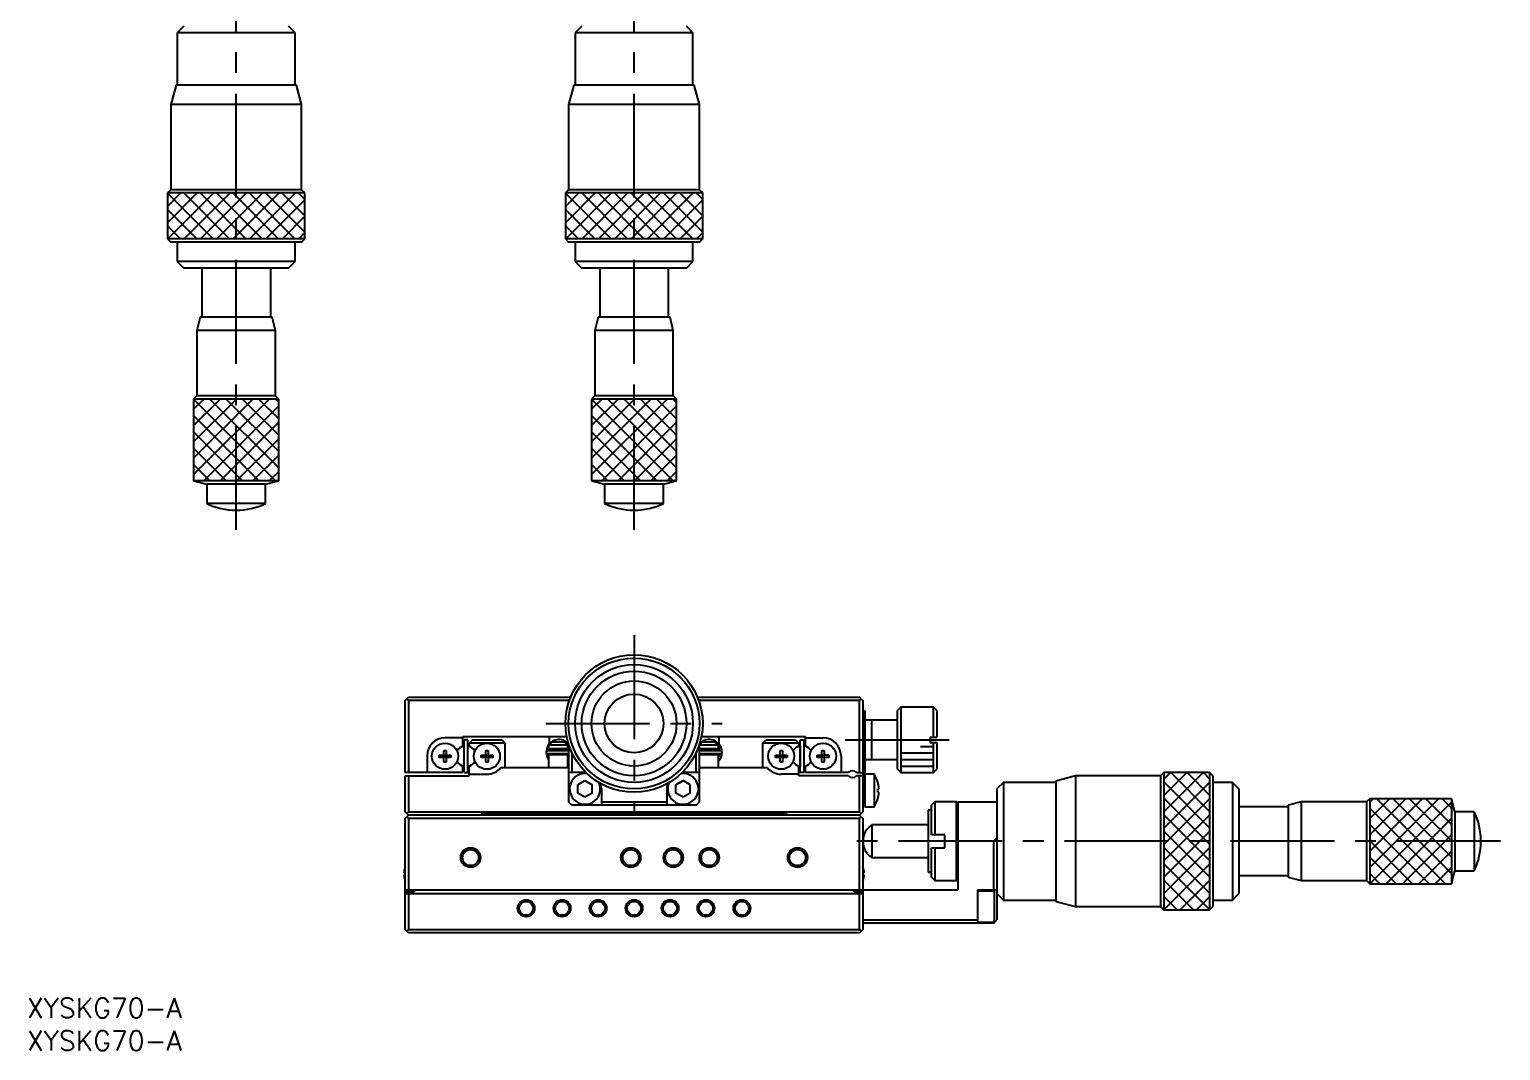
# Model space of a CAD drawing. Extents: x 0 to 460, y -8 to 315.
# Drawn here: x 0.4 to 225.3, y -8 to 148.1 of the extents above; entities that cross this region are included whole.
import ezdxf

# ---------------------------------------------------------------- set-up
doc = ezdxf.new("R2010")
doc.units = 0
doc.header["$LTSCALE"] = 0.5
doc.linetypes.add('CENTER', pattern=[50.8, 31.75, -6.35, 6.35, -6.35])
for name, color, linetype in [('MSM_CENTER', 1, 'CENTER'), ('MSM_CONTINUOUS', 7, 'CONTINUOUS'), ('MSM_NARROW', 5, 'CONTINUOUS'), ('MSM_PART_NUMBER', 7, 'CONTINUOUS')]:
    doc.layers.add(name, color=color, linetype=linetype)
doc.styles.get("Standard").update_dxf_attribs({"font": 'txt.shx', "height": 3, "bigfont": 'bigfont.shx'})

# ---------------------------------------------------------------- blocks, each defined once
blk = doc.blocks.new('*U2')
at = {"layer": 'MSM_PART_NUMBER'}
blk.add_text('XYSKG70-A', height=3, dxfattribs=at).set_placement((0, -3))
blk = doc.blocks.new('*U3')
at = {"layer": 'MSM_PART_NUMBER'}
blk.add_text('XYSKG70-A', height=3, dxfattribs=at).set_placement((0, -8))

msp = doc.modelspace()

# ---------------------------------------------------------------- linework, layer by layer
at = {"layer": 'MSM_CENTER'}
for p, q in [((32, 71.6), (32, 172.1)), ((92.84, 71.6), (92.84, 172.1)), ((92.84, 55.5), (92.84, 28.5)), ((79.34, 42), (106.34, 42)), ((125.14, 39.5), (142.14, 39.5)), ((225.34, 24), (124.84, 24))]:
    msp.add_line(p, q, dxfattribs=at)
at = {"layer": 'MSM_CONTINUOUS'}
for p, q in [((24, 148.6), (23, 147.6)), ((41, 147.6), (40, 148.6)), ((84.84, 148.6), (83.84, 147.6)), ((101.84, 147.6), (100.84, 148.6)), ((23, 147.6), (23, 139.6)), ((41, 147.6), (23, 147.6)), ((41, 139.6), (41, 147.6)), ((83.84, 147.6), (83.84, 139.6)), ((101.84, 147.6), (83.84, 147.6)), ((101.84, 139.6), (101.84, 147.6)), ((22.8, 139.6), (22, 136.6)), ((41.2, 139.6), (22.8, 139.6)), ((42, 136.6), (41.2, 139.6)), ((83.64, 139.6), (82.84, 136.6)), ((102.04, 139.6), (83.64, 139.6)), ((102.84, 136.6), (102.04, 139.6)), ((22, 136.6), (22, 123.6)), ((42, 136.6), (22, 136.6)), ((42, 123.6), (42, 136.6)), ((82.84, 136.6), (82.84, 123.6)), ((102.84, 136.6), (82.84, 136.6)), ((102.84, 123.6), (102.84, 136.6)), ((22, 123.6), (21.5, 123.1)), ((21.5, 123.1), (21.5, 116.1)), ((42.5, 123.1), (21.5, 123.1)), ((42, 123.6), (22, 123.6)), ((42.5, 123.1), (42, 123.6)), ((42.5, 116.1), (42.5, 123.1)), ((82.84, 123.6), (82.34, 123.1)), ((82.34, 123.1), (82.34, 116.1)), ((103.34, 123.1), (82.34, 123.1)), ((102.84, 123.6), (82.84, 123.6)), ((103.34, 123.1), (102.84, 123.6)), ((103.34, 116.1), (103.34, 123.1)), ((21.5, 116.1), (22, 115.6)), ((42.5, 116.1), (21.5, 116.1)), ((42, 115.6), (22, 115.6)), ((23, 115.6), (23, 112.6)), ((41, 112.6), (41, 115.6)), ((42, 115.6), (42.5, 116.1)), ((82.34, 116.1), (82.84, 115.6)), ((103.34, 116.1), (82.34, 116.1)), ((102.84, 115.6), (82.84, 115.6)), ((83.84, 115.6), (83.84, 112.6)), ((101.84, 112.6), (101.84, 115.6)), ((102.84, 115.6), (103.34, 116.1)), ((23, 112.6), (24, 111.6)), ((41, 112.6), (23, 112.6)), ((40, 111.6), (41, 112.6)), ((83.84, 112.6), (84.84, 111.6)), ((101.84, 112.6), (83.84, 112.6)), ((100.84, 111.6), (101.84, 112.6)), ((40, 111.6), (24, 111.6)), ((26.75, 111.6), (26.75, 104.1)), ((37.25, 111.6), (37.25, 104.1)), ((100.84, 111.6), (84.84, 111.6)), ((87.59, 111.6), (87.59, 104.1)), ((98.09, 104.1), (98.09, 111.6)), ((26.5, 104.1), (26, 102.1)), ((37.5, 104.1), (26.5, 104.1)), ((38, 102.1), (37.5, 104.1)), ((87.34, 104.1), (86.84, 102.1)), ((98.34, 104.1), (87.34, 104.1)), ((98.84, 102.1), (98.34, 104.1)), ((26, 102.1), (26, 92.1)), ((38, 102.1), (26, 102.1)), ((38, 92.1), (38, 102.1)), ((86.84, 102.1), (86.84, 92.1)), ((98.84, 102.1), (86.84, 102.1)), ((98.84, 92.1), (98.84, 102.1)), ((26, 92.1), (25.5, 91.6)), ((25.5, 91.6), (25.5, 79.1)), ((38.5, 91.6), (25.5, 91.6)), ((38, 92.1), (26, 92.1)), ((38.5, 91.6), (38, 92.1)), ((38.5, 79.1), (38.5, 91.6)), ((86.84, 92.1), (86.34, 91.6)), ((86.34, 91.6), (86.34, 79.1)), ((99.34, 91.6), (86.34, 91.6)), ((98.84, 92.1), (86.84, 92.1)), ((99.34, 91.6), (98.84, 92.1)), ((99.34, 79.1), (99.34, 91.6)), ((25.5, 79.1), (27.5, 78.6)), ((38.5, 79.1), (25.5, 79.1)), ((36.5, 78.6), (38.5, 79.1)), ((86.34, 79.1), (88.34, 78.6)), ((99.34, 79.1), (86.34, 79.1)), ((97.34, 78.6), (99.34, 79.1)), ((27.5, 78.6), (27.5, 75.61)), ((36.5, 78.6), (27.5, 78.6)), ((36.5, 75.61), (36.5, 78.6)), ((88.34, 78.6), (88.34, 75.61)), ((97.34, 78.6), (88.34, 78.6)), ((97.34, 75.61), (97.34, 78.6)), ((36.5, 75.61), (27.5, 75.61)), ((97.34, 75.61), (88.34, 75.61)), ((57.84, 45.5), (58.34, 46)), ((57.84, 34.5), (57.84, 45.5)), ((58.09, 45.75), (58.34, 45.5)), ((58.34, 46), (83.14, 46)), ((82.95, 45.5), (58.34, 45.5)), ((58.34, 45.5), (58.34, 34.5)), ((102.55, 46), (127.34, 46)), ((127.34, 45.5), (102.74, 45.5)), ((127.59, 45.75), (127.34, 46)), ((127.34, 45.5), (127.59, 45.75)), ((127.34, 34.5), (127.34, 45.5)), ((127.59, 45.75), (127.84, 45.5)), ((127.84, 45.5), (127.84, 28.5)), ((127.84, 43.95), (128.14, 43.95)), ((128.14, 43.95), (128.14, 29.25)), ((133.64, 44.5), (133.14, 44)), ((133.14, 35), (133.14, 44)), ((138.64, 44.5), (133.64, 44.5)), ((133.64, 44.5), (133.64, 34.5)), ((139.14, 44), (138.64, 44.5)), ((138.64, 39.9), (138.64, 44.5)), ((139.14, 44), (139.14, 39.9)), ((133.14, 42.5), (128.14, 42.5)), ((129.14, 42.5), (129.14, 36.5)), ((66.64, 39.8), (63.94, 39.8)), ((66.35, 38.37), (66.64, 38.54)), ((66.64, 38.54), (66.64, 40)), ((66.64, 40), (82.54, 40)), ((67.44, 39.5), (66.84, 39.5)), ((66.84, 34.5), (66.84, 39.5)), ((67.44, 34.5), (67.44, 39.5)), ((68.14, 39.5), (67.64, 39)), ((73.14, 39), (67.64, 39)), ((67.64, 39), (67.64, 38.54)), ((67.64, 38.54), (67.94, 38.37)), ((68.14, 39.5), (72.64, 39.5)), ((72.64, 39.5), (73.14, 39)), ((73.14, 35.2), (73.14, 39)), ((79.55, 38.32), (79.41, 37.63)), ((79.58, 38.4), (79.57, 38.38)), ((79.57, 38.38), (79.74, 38.33)), ((79.57, 38.37), (79.58, 37.8)), ((79.57, 38.37), (79.57, 38.37)), ((79.57, 38.37), (79.57, 38.37)), ((79.74, 38.7), (79.74, 38.2)), ((82.74, 38.7), (79.74, 38.7)), ((79.8, 38.7), (80.33, 39.2)), ((79.84, 40), (79.84, 38.83)), ((80.33, 39.2), (82.16, 39.2)), ((82.16, 39.2), (82.69, 38.7)), ((82.74, 38.2), (82.74, 38.7)), ((82.74, 38.31), (82.85, 38.05)), ((82.85, 38.85), (82.82, 38.88)), ((82.84, 38.8), (82.84, 30)), ((102.84, 38.74), (103.33, 39.2)), ((102.86, 38.85), (102.84, 38.83)), ((102.84, 30), (102.84, 38.8)), ((105.74, 38.7), (102.84, 38.7)), ((103.15, 40), (119.04, 40)), ((103.33, 39.2), (105.16, 39.2)), ((105.16, 39.2), (105.69, 38.7)), ((105.74, 38.2), (105.74, 38.7)), ((105.74, 38.31), (105.9, 37.8)), ((105.84, 38.85), (105.84, 40)), ((106.16, 38.31), (106.14, 38.37)), ((112.54, 39), (113.04, 39.5)), ((112.54, 35.2), (112.54, 39)), ((118.04, 39), (112.54, 39)), ((113.04, 39.5), (117.54, 39.5)), ((117.54, 39.5), (118.04, 39)), ((118.04, 38.54), (117.75, 38.37)), ((118.04, 39), (118.04, 38.54)), ((118.24, 39.5), (118.84, 39.5)), ((118.24, 34.5), (118.24, 39.5)), ((118.24, 38.65), (118.24, 35.35)), ((118.84, 34.5), (118.84, 39.5)), ((119.04, 38.54), (119.04, 40)), ((119.04, 39.8), (121.74, 39.8)), ((119.34, 38.37), (119.04, 38.54)), ((138.14, 39.9), (138.14, 39.1)), ((138.14, 39.9), (139.14, 39.9)), ((138.14, 39.1), (139.14, 39.1)), ((138.64, 34.5), (138.64, 39.1)), ((139.14, 39.1), (139.14, 35)), ((61.19, 37.05), (61.19, 34.5)), ((63.06, 37.18), (63.76, 37.18)), ((63.06, 36.82), (63.06, 37.18)), ((63.76, 36.82), (63.06, 36.82)), ((63.76, 37.18), (63.76, 37.89)), ((63.76, 37.89), (64.12, 37.89)), ((63.78, 37.17), (63.76, 37.18)), ((63.78, 36.83), (63.76, 36.82)), ((63.76, 36.11), (63.76, 36.82)), ((64.12, 36.11), (63.76, 36.11)), ((63.78, 37.17), (64.11, 37.17)), ((63.78, 36.83), (63.78, 37.17)), ((64.11, 36.83), (63.78, 36.83)), ((64.11, 37.17), (64.12, 37.18)), ((64.11, 37.17), (64.11, 36.83)), ((64.11, 36.83), (64.12, 36.82)), ((64.12, 37.89), (64.12, 37.18)), ((64.12, 37.18), (64.83, 37.18)), ((64.83, 36.82), (64.12, 36.82)), ((64.12, 36.82), (64.12, 36.11)), ((64.83, 37.18), (64.83, 36.82)), ((69.46, 37.18), (70.16, 37.18)), ((69.46, 36.82), (69.46, 37.18)), ((70.16, 36.82), (69.46, 36.82)), ((70.16, 37.18), (70.16, 37.89)), ((70.16, 37.89), (70.52, 37.89)), ((70.18, 37.17), (70.16, 37.18)), ((70.18, 36.83), (70.16, 36.82)), ((70.16, 36.11), (70.16, 36.82)), ((70.52, 36.11), (70.16, 36.11)), ((70.18, 37.17), (70.51, 37.17)), ((70.18, 36.83), (70.18, 37.17)), ((70.51, 36.83), (70.18, 36.83)), ((70.51, 37.17), (70.52, 37.18)), ((70.51, 37.17), (70.51, 36.83)), ((70.51, 36.83), (70.52, 36.82)), ((70.52, 37.89), (70.52, 37.18)), ((70.52, 37.18), (71.23, 37.18)), ((71.23, 36.82), (70.52, 36.82)), ((70.52, 36.82), (70.52, 36.11)), ((71.23, 37.18), (71.23, 36.82)), ((82.84, 37.8), (79.6, 37.8)), ((79.6, 37.41), (82.84, 37.41)), ((79.74, 38.2), (82.74, 38.2)), ((79.74, 37.2), (79.74, 35.2)), ((82.74, 37.2), (79.74, 37.2)), ((79.85, 37.2), (79.81, 37.41)), ((79.92, 38), (80.24, 38)), ((80.24, 38.2), (80.24, 37.8)), ((80.24, 37.41), (80.24, 37.2)), ((82.24, 37.8), (82.24, 38.2)), ((82.24, 38), (82.79, 38)), ((82.24, 37.2), (82.24, 37.41)), ((82.34, 37.8), (82.34, 38)), ((82.34, 37.2), (82.34, 37.41)), ((82.74, 35.2), (82.74, 37.2)), ((82.79, 37), (82.74, 37)), ((82.85, 37.16), (82.74, 36.91)), ((82.75, 36.25), (82.85, 36.36)), ((82.78, 38.22), (82.78, 38.22)), ((83.34, 37.53), (83.34, 34.5)), ((102.34, 34.5), (102.34, 37.53)), ((102.84, 38.2), (105.74, 38.2)), ((106.1, 37.8), (102.84, 37.8)), ((102.84, 37.41), (106.1, 37.41)), ((102.85, 37.2), (102.84, 37.23)), ((105.74, 37.2), (102.84, 37.2)), ((102.92, 38), (103.24, 38)), ((103.24, 38.2), (103.24, 37.8)), ((103.24, 37.41), (103.24, 37.2)), ((105.24, 37.8), (105.24, 38.2)), ((105.24, 38), (105.79, 38)), ((105.24, 37.2), (105.24, 37.41)), ((105.34, 37.8), (105.34, 38)), ((105.34, 37.2), (105.34, 37.41)), ((105.74, 35.2), (105.74, 37.2)), ((105.79, 37), (105.74, 37)), ((105.9, 37.41), (105.74, 36.91)), ((105.78, 38.22), (105.78, 38.22)), ((114.46, 37.18), (115.16, 37.18)), ((114.46, 36.82), (114.46, 37.18)), ((115.16, 36.82), (114.46, 36.82)), ((115.16, 37.18), (115.16, 37.89)), ((115.16, 37.89), (115.52, 37.89)), ((115.18, 37.17), (115.16, 37.18)), ((115.18, 36.83), (115.16, 36.82)), ((115.16, 36.11), (115.16, 36.82)), ((115.52, 36.11), (115.16, 36.11)), ((115.18, 37.17), (115.51, 37.17)), ((115.18, 36.83), (115.18, 37.17)), ((115.51, 36.83), (115.18, 36.83)), ((115.51, 37.17), (115.52, 37.18)), ((115.51, 37.17), (115.51, 36.83)), ((115.51, 36.83), (115.52, 36.82)), ((115.52, 37.89), (115.52, 37.18)), ((115.52, 37.18), (116.23, 37.18)), ((116.23, 36.82), (115.52, 36.82)), ((115.52, 36.82), (115.52, 36.11)), ((116.23, 37.18), (116.23, 36.82)), ((120.86, 37.18), (121.56, 37.18)), ((120.86, 36.82), (120.86, 37.18)), ((121.56, 36.82), (120.86, 36.82)), ((121.56, 37.18), (121.56, 37.89)), ((121.56, 37.89), (121.92, 37.89)), ((121.58, 37.17), (121.56, 37.18)), ((121.58, 36.83), (121.56, 36.82)), ((121.56, 36.11), (121.56, 36.82)), ((121.92, 36.11), (121.56, 36.11)), ((121.58, 37.17), (121.91, 37.17)), ((121.58, 36.83), (121.58, 37.17)), ((121.91, 36.83), (121.58, 36.83)), ((121.91, 37.17), (121.92, 37.18)), ((121.91, 37.17), (121.91, 36.83)), ((121.91, 36.83), (121.92, 36.82)), ((121.92, 37.89), (121.92, 37.18)), ((122.63, 37.18), (121.92, 37.18)), ((122.63, 36.82), (121.92, 36.82)), ((121.92, 36.82), (121.92, 36.11)), ((122.63, 37.18), (122.63, 36.82)), ((124.49, 37.05), (124.49, 34.5)), ((128.14, 36.5), (133.14, 36.5)), ((66.64, 34.5), (57.84, 34.5)), ((57.84, 34), (67.64, 34)), ((57.84, 28.5), (57.84, 34)), ((58.34, 34), (58.34, 28.5)), ((66.64, 35.46), (66.35, 35.63)), ((66.64, 34.5), (66.64, 35.46)), ((66.84, 34.5), (67.44, 34.5)), ((67.94, 35.63), (67.64, 35.46)), ((67.64, 34), (67.64, 35.46)), ((67.64, 34.25), (70.34, 34.25)), ((82.84, 35.2), (72.42, 35.2)), ((85.34, 34.5), (82.84, 34.5)), ((102.84, 34.5), (100.34, 34.5)), ((113.27, 35.2), (102.84, 35.2)), ((118.04, 34.25), (115.34, 34.25)), ((117.75, 35.63), (118.04, 35.46)), ((118.04, 34), (118.04, 35.46)), ((125.58, 34), (118.04, 34)), ((118.84, 34.5), (118.24, 34.5)), ((119.04, 35.46), (119.34, 35.63)), ((119.04, 34.5), (119.04, 35.46)), ((125.58, 34.5), (119.04, 34.5)), ((126.91, 34.5), (127.84, 34.5)), ((127.84, 34), (126.91, 34)), ((127.34, 28.5), (127.34, 34)), ((129.54, 34.25), (128.14, 34.25)), ((129.54, 34.25), (129.54, 29.25)), ((133.14, 35), (133.64, 34.5)), ((133.64, 34.5), (138.64, 34.5)), ((138.64, 34.5), (139.14, 35)), ((160.34, 34), (157.34, 33.2)), ((173.34, 34), (160.34, 34)), ((160.34, 34), (160.34, 14)), ((173.84, 34.5), (173.34, 34)), ((173.34, 34), (173.34, 14)), ((180.84, 34.5), (173.84, 34.5)), ((173.84, 34.5), (173.84, 13.5)), ((181.34, 34), (180.84, 34.5)), ((180.84, 34.5), (180.84, 13.5)), ((181.34, 34), (181.34, 14)), ((84.24, 32.64), (85.34, 33.27)), ((84.24, 31.36), (84.24, 32.64)), ((85.34, 33.27), (86.44, 32.64)), ((86.44, 31.36), (86.44, 32.64)), ((87.84, 32), (87.84, 29.5)), ((97.84, 32), (97.84, 29.5)), ((99.24, 32.64), (100.34, 33.27)), ((99.24, 31.36), (99.24, 32.64)), ((101.44, 32.64), (100.34, 33.27)), ((101.44, 31.36), (101.44, 32.64)), ((130.11, 33.01), (130.11, 33.01)), ((130.11, 31.49), (130.11, 32.01)), ((130.11, 32.01), (130.28, 32.01)), ((149.34, 33), (148.34, 32)), ((148.34, 32), (148.34, 12)), ((157.34, 33), (149.34, 33)), ((149.34, 33), (149.34, 15)), ((157.34, 33.2), (157.34, 14.8)), ((184.34, 33), (181.34, 33)), ((185.34, 32), (184.34, 33)), ((184.34, 33), (184.34, 15)), ((185.34, 32), (185.34, 16)), ((83.34, 29.5), (82.84, 30)), ((102.34, 29.5), (83.34, 29.5)), ((85.34, 30.73), (84.24, 31.36)), ((86.44, 31.36), (85.34, 30.73)), ((87.84, 30), (97.84, 30)), ((100.34, 30.73), (99.24, 31.36)), ((101.44, 31.36), (100.34, 30.73)), ((102.34, 29.5), (102.84, 30)), ((128.14, 29.45), (127.84, 29.45)), ((128.14, 29.25), (129.54, 29.25)), ((130.28, 31.49), (130.11, 31.49)), ((130.11, 30.49), (130.11, 30.49)), ((138.84, 30), (138.34, 29.5)), ((138.34, 25), (138.34, 29.5)), ((142.14, 30), (138.84, 30)), ((138.84, 30), (138.84, 25)), ((142.34, 29.8), (142.14, 30)), ((142.14, 18), (142.14, 30)), ((142.34, 30), (142.34, 16.5)), ((142.34, 30), (148.34, 30)), ((192.84, 29.25), (185.34, 29.25)), ((194.84, 30), (192.84, 29.5)), ((192.84, 29.5), (192.84, 18.5)), ((204.84, 30), (194.84, 30)), ((194.84, 30), (194.84, 18)), ((205.34, 30.5), (204.84, 30)), ((204.84, 30), (204.84, 18)), ((217.84, 30.5), (205.34, 30.5)), ((205.34, 30.5), (205.34, 17.5)), ((218.34, 28.5), (217.84, 30.5)), ((217.84, 30.5), (217.84, 17.5)), ((58.34, 28), (57.84, 28.5)), ((57.84, 27.5), (58.34, 28)), ((57.84, 10.5), (57.84, 27.5)), ((58.34, 28.5), (58.09, 28.25)), ((58.09, 27.75), (58.34, 27.5)), ((58.34, 28.5), (127.34, 28.5)), ((127.34, 28), (58.34, 28)), ((58.34, 27.5), (58.34, 16.5)), ((127.34, 27.5), (58.34, 27.5)), ((69.34, 28), (69.69, 28.35)), ((69.69, 28.35), (115.99, 28.35)), ((116.34, 28), (115.99, 28.35)), ((127.59, 28.25), (127.34, 28.5)), ((127.34, 28), (127.59, 28.25)), ((127.59, 27.75), (127.34, 28)), ((127.34, 27.5), (127.59, 27.75)), ((127.34, 16.5), (127.34, 27.5)), ((127.84, 28.5), (127.59, 28.25)), ((127.59, 27.75), (127.84, 27.5)), ((127.84, 27.5), (127.84, 10.5)), ((138.34, 28.75), (137.84, 28.75)), ((137.84, 28.75), (137.84, 19.25)), ((221.33, 28.5), (218.34, 28.5)), ((218.34, 28.5), (218.34, 19.5)), ((221.33, 28.5), (221.33, 19.5)), ((137.84, 26.5), (129.19, 26.5)), ((129.19, 26.5), (129.19, 21.5)), ((140.34, 25), (138.34, 25)), ((140.34, 23), (140.34, 25)), ((138.34, 23), (140.34, 23)), ((138.34, 18.5), (138.34, 23)), ((138.84, 23), (138.84, 18)), ((147.84, 24), (142.34, 24)), ((147.84, 24), (148.34, 24.5)), ((147.84, 16.5), (147.84, 24)), ((129.19, 21.5), (137.84, 21.5)), ((57.66, 19.18), (57.78, 19.18)), ((57.78, 18.82), (57.66, 18.82)), ((57.77, 19.89), (57.78, 19.89)), ((57.78, 18.11), (57.77, 18.11)), ((57.78, 19.18), (57.78, 18.82)), ((127.91, 19.89), (127.92, 19.89)), ((127.91, 18.82), (127.91, 19.18)), ((127.91, 19.18), (128.03, 19.18)), ((128.03, 18.82), (127.91, 18.82)), ((127.92, 18.11), (127.91, 18.11)), ((137.84, 19.25), (138.34, 19.25)), ((138.34, 18.5), (138.84, 18)), ((138.84, 18), (142.14, 18)), ((142.14, 18), (142.34, 18.2)), ((185.34, 18.75), (192.84, 18.75)), ((192.84, 18.5), (194.84, 18)), ((194.84, 18), (204.84, 18)), ((204.84, 18), (205.34, 17.5)), ((217.84, 17.5), (218.34, 19.5)), ((218.34, 19.5), (221.33, 19.5)), ((142.34, 16.5), (57.84, 16.5)), ((57.84, 16.25), (59.24, 16.25)), ((57.84, 16), (127.84, 16)), ((58.34, 16), (58.34, 10.5)), ((59.24, 16.5), (59.24, 16.25)), ((126.44, 16.5), (126.44, 16.25)), ((127.84, 16.25), (126.44, 16.25)), ((127.34, 10.5), (127.34, 16)), ((145.34, 16.5), (145.34, 11.5)), ((148.34, 16.5), (145.34, 16.5)), ((147.94, 16.35), (145.34, 16.35)), ((147.94, 11.65), (147.94, 16.35)), ((148.34, 16), (149.34, 15)), ((184.34, 15), (185.34, 16)), ((205.34, 17.5), (217.84, 17.5)), ((149.34, 15), (157.34, 15)), ((157.34, 14.8), (160.34, 14)), ((160.34, 14), (173.34, 14)), ((173.34, 14), (173.84, 13.5)), ((173.84, 13.5), (180.84, 13.5)), ((180.84, 13.5), (181.34, 14)), ((181.34, 15), (184.34, 15)), ((127.84, 12), (145.34, 12)), ((147.84, 11.5), (127.84, 11.5)), ((145.34, 11.65), (147.94, 11.65)), ((147.84, 11.5), (148.34, 12)), ((58.34, 10), (57.84, 10.5)), ((58.34, 10.5), (58.09, 10.25)), ((58.34, 10.5), (127.34, 10.5)), ((127.34, 10), (58.34, 10)), ((127.59, 10.25), (127.34, 10.5)), ((127.59, 10.25), (127.34, 10)), ((127.84, 10.5), (127.59, 10.25))]:
    msp.add_line(p, q, dxfattribs=at)
for centre, radius in [((92.84, 42), 10.5), ((92.84, 42), 10), ((92.84, 42), 9), ((92.84, 42), 8), ((92.84, 42), 6.5), ((92.84, 42), 4.5), ((63.94, 37), 2), ((70.34, 37), 2), ((115.34, 37), 2), ((121.74, 37), 2), ((67.84, 21.5), 1.23), ((92.34, 21.5), 1.23), ((98.84, 21.5), 1.23), ((104.34, 21.5), 1.23), ((117.84, 21.5), 1.23), ((76.34, 13.75), 1.06), ((81.84, 13.75), 1.06), ((87.34, 13.75), 1.06), ((92.84, 13.75), 1.06), ((98.34, 13.75), 1.06), ((103.84, 13.75), 1.06), ((109.34, 13.75), 1.06)]:
    msp.add_circle(centre, radius, dxfattribs=at)
for centre, radius, start, end in [((32, 85.1), 10.5, 244.6231, 295.3769), ((92.84, 85.1), 10.5, 244.6231, 295.3769), ((63.94, 37.05), 2.75, 90, 180), ((67.14, 37), 1.59, 100.8931, 135), ((67.14, 37), 1.59, 30.4333, 79.1069), ((81.35, 37.61), 1.94, 41.0191, 156.8354), ((104.35, 37.61), 1.94, 0.7427, 140.386), ((118.54, 37), 1.59, 120, 135), ((118.54, 37), 1.59, 100.893, 120), ((118.54, 37), 1.59, 60, 79.1069), ((118.54, 37), 1.59, 45, 60), ((121.74, 37.05), 2.75, 0, 90), ((67.26, 36.89), 1.75, 134.9956, 148.1135), ((67.26, 37.12), 1.75, 211.8865, 225.0905), ((67.14, 37), 1.59, 135, 149.5668), ((67.14, 37), 1.59, 210.4332, 225.0477), ((67.14, 37), 1.59, 280.8931, 329.5668), ((67.03, 36.89), 1.75, 31.8865, 45.0044), ((67.03, 37.12), 1.75, 314.9956, 328.1135), ((79.6, 37.61), 0.195, 90, 270), ((81.36, 37.61), 1.95, 180.7451, 214.0008), ((104.36, 37.61), 1.94, 315.6382, 359.2658), ((106.1, 37.61), 0.195, 270, 90), ((118.66, 36.89), 1.75, 134.9956, 148.1135), ((118.66, 37.12), 1.75, 211.8865, 225.0044), ((118.54, 37), 1.59, 135, 149.5667), ((118.54, 37), 1.59, 210.4333, 225), ((118.54, 37), 1.59, 30.4332, 45), ((118.43, 36.89), 1.75, 31.8865, 45.0044), ((118.54, 37), 1.59, 315, 329.5668), ((118.43, 37.12), 1.75, 314.9956, 328.1135), ((67.14, 37), 1.59, 225.0949, 259.1069), ((70.34, 37), 2.75, 270, 319.1148), ((85.34, 32), 2.35, 81.8501, 24.4101), ((85.34, 32), 2.5, 86.41, 90), ((100.34, 32), 2.35, 155.5899, 98.1499), ((100.34, 32), 2.5, 90, 93.59), ((115.34, 37), 2.75, 220.8852, 270), ((118.54, 37), 1.59, 225, 240), ((118.54, 37), 1.59, 240, 259.1068), ((118.54, 37), 1.59, 280.893, 300), ((118.54, 37), 1.59, 300, 315), ((126.24, 33.75), 1, 48.5904, 131.4096), ((126.24, 34.75), 1, 228.5904, 311.4096), ((125.79, 31.75), 4.5, 16.2858, 33.749), ((85.34, 32), 2.5, 0, 19.8502), ((100.34, 32), 2.5, 160.1498, 180), ((125.79, 31.75), 4.49, 3.3178, 16.2694), ((125.79, 31.75), 4.5, 326.251, 343.7142), ((125.79, 31.75), 4.49, 343.7306, 356.6822), ((211.84, 24), 10.5, 334.6231, 25.3769), ((130.84, 24), 3, 123.5573, 236.4427), ((60.84, 19), 3.19, 163.8933, 176.7703), ((60.84, 19), 3.19, 183.2297, 196.1067), ((60.84, 19), 3.2, 159.6359, 163.8775), ((60.84, 19), 3.2, 196.1225, 200.3641), ((124.84, 19), 3.2, 16.1225, 20.3641), ((124.84, 19), 3.2, 339.6359, 343.8775), ((124.84, 19), 3.19, 3.2297, 16.1067), ((124.84, 19), 3.19, 343.8933, 356.7703)]:
    msp.add_arc(centre, radius, start, end, dxfattribs=at)
at = {"layer": 'MSM_NARROW'}
for p, q in [((26.06, 123.1), (21.5, 118.54)), ((23.56, 123.1), (21.5, 121.04)), ((21.5, 123.09), (28.49, 116.1)), ((28.56, 123.1), (21.56, 116.1)), ((23.99, 123.1), (30.99, 116.1)), ((31.06, 123.1), (24.06, 116.1)), ((26.49, 123.1), (33.49, 116.1)), ((33.56, 123.1), (26.56, 116.1)), ((28.99, 123.1), (35.99, 116.1)), ((36.06, 123.1), (29.06, 116.1)), ((31.49, 123.1), (38.49, 116.1)), ((38.56, 123.1), (31.56, 116.1)), ((33.99, 123.1), (40.99, 116.1)), ((41.06, 123.1), (34.06, 116.1)), ((36.49, 123.1), (42.5, 117.09)), ((42.5, 122.04), (36.56, 116.1)), ((38.99, 123.1), (42.5, 119.59)), ((41.49, 123.1), (42.5, 122.09)), ((86.9, 123.1), (82.34, 118.54)), ((84.4, 123.1), (82.34, 121.04)), ((82.34, 123.09), (89.34, 116.1)), ((89.4, 123.1), (82.4, 116.1)), ((84.84, 123.1), (91.84, 116.1)), ((91.9, 123.1), (84.9, 116.1)), ((87.34, 123.1), (94.34, 116.1)), ((94.4, 123.1), (87.4, 116.1)), ((89.84, 123.1), (96.84, 116.1)), ((96.9, 123.1), (89.9, 116.1)), ((92.34, 123.1), (99.34, 116.1)), ((99.4, 123.1), (92.4, 116.1)), ((94.84, 123.1), (101.84, 116.1)), ((101.9, 123.1), (94.9, 116.1)), ((97.34, 123.1), (103.34, 117.09)), ((103.34, 122.04), (97.4, 116.1)), ((99.84, 123.1), (103.34, 119.59)), ((102.34, 123.1), (103.34, 122.09)), ((21.5, 120.59), (25.99, 116.1)), ((42.5, 119.54), (39.06, 116.1)), ((82.34, 120.59), (86.84, 116.1)), ((103.34, 119.54), (99.9, 116.1)), ((21.5, 118.09), (23.49, 116.1)), ((42.5, 117.04), (41.56, 116.1)), ((82.34, 118.09), (84.34, 116.1)), ((103.34, 117.04), (102.4, 116.1)), ((37.06, 91.6), (25.5, 80.04)), ((34.56, 91.6), (25.5, 82.54)), ((32.06, 91.6), (25.5, 85.04)), ((29.56, 91.6), (25.5, 87.54)), ((27.06, 91.6), (25.5, 90.04)), ((25.5, 91.59), (37.99, 79.1)), ((38.5, 90.54), (27.06, 79.1)), ((27.99, 91.6), (38.5, 81.09)), ((30.49, 91.6), (38.5, 83.59)), ((32.99, 91.6), (38.5, 86.09)), ((35.49, 91.6), (38.5, 88.59)), ((37.99, 91.6), (38.5, 91.09)), ((97.9, 91.6), (86.34, 80.04)), ((95.4, 91.6), (86.34, 82.54)), ((92.9, 91.6), (86.34, 85.04)), ((90.4, 91.6), (86.34, 87.54)), ((87.9, 91.6), (86.34, 90.04)), ((86.34, 91.59), (98.84, 79.1)), ((99.34, 90.54), (87.9, 79.1)), ((88.84, 91.6), (99.34, 81.09)), ((91.34, 91.6), (99.34, 83.59)), ((93.84, 91.6), (99.34, 86.09)), ((96.34, 91.6), (99.34, 88.59)), ((98.84, 91.6), (99.34, 91.09)), ((25.5, 89.09), (35.49, 79.1)), ((38.5, 88.04), (29.56, 79.1)), ((86.34, 89.09), (96.34, 79.1)), ((99.34, 88.04), (90.4, 79.1)), ((25.5, 86.59), (32.99, 79.1)), ((38.5, 85.54), (32.06, 79.1)), ((86.34, 86.59), (93.84, 79.1)), ((99.34, 85.54), (92.9, 79.1)), ((25.5, 84.09), (30.49, 79.1)), ((86.34, 84.09), (91.34, 79.1)), ((25.5, 81.59), (27.99, 79.1)), ((38.5, 83.04), (34.56, 79.1)), ((86.34, 81.59), (88.84, 79.1)), ((99.34, 83.04), (95.4, 79.1)), ((38.5, 80.54), (37.06, 79.1)), ((99.34, 80.54), (97.9, 79.1)), ((136.64, 38.5), (138.64, 38.5)), ((133.64, 37.5), (138.64, 37.5)), ((133.64, 36.5), (138.64, 36.5)), ((133.64, 35.5), (138.64, 35.5)), ((173.84, 28.49), (179.85, 34.5)), ((173.84, 30.99), (177.35, 34.5)), ((173.84, 33.49), (174.85, 34.5)), ((174.9, 34.5), (180.84, 28.56)), ((177.4, 34.5), (180.84, 31.06)), ((179.9, 34.5), (180.84, 33.56)), ((173.84, 33.06), (180.84, 26.06)), ((173.84, 25.99), (180.84, 32.99)), ((173.84, 30.56), (180.84, 23.56)), ((173.84, 23.49), (180.84, 30.49)), ((205.34, 19.99), (215.85, 30.5)), ((205.34, 22.49), (213.35, 30.5)), ((205.34, 24.99), (210.85, 30.5)), ((205.34, 27.49), (208.35, 30.5)), ((205.34, 29.99), (205.85, 30.5)), ((205.35, 17.5), (217.84, 29.99)), ((206.4, 30.5), (217.84, 19.06)), ((208.9, 30.5), (217.84, 21.56)), ((211.4, 30.5), (217.84, 24.06)), ((213.9, 30.5), (217.84, 26.56)), ((216.4, 30.5), (217.84, 29.06)), ((173.84, 28.06), (180.84, 21.06)), ((173.84, 20.99), (180.84, 27.99)), ((205.34, 29.06), (216.9, 17.5)), ((207.85, 17.5), (217.84, 27.49)), ((173.84, 25.56), (180.84, 18.56)), ((173.84, 18.49), (180.84, 25.49)), ((205.34, 26.56), (214.4, 17.5)), ((210.35, 17.5), (217.84, 24.99)), ((173.84, 23.06), (180.84, 16.06)), ((173.84, 15.99), (180.84, 22.99)), ((205.34, 24.06), (211.9, 17.5)), ((173.84, 20.56), (180.84, 13.56)), ((173.85, 13.5), (180.84, 20.49)), ((205.34, 21.56), (209.4, 17.5)), ((212.85, 17.5), (217.84, 22.49)), ((173.84, 18.06), (178.4, 13.5)), ((205.34, 19.06), (206.9, 17.5)), ((215.35, 17.5), (217.84, 19.99)), ((176.35, 13.5), (180.84, 17.99)), ((173.84, 15.56), (175.9, 13.5)), ((178.85, 13.5), (180.84, 15.49))]:
    msp.add_line(p, q, dxfattribs=at)
for centre, radius in [((67.84, 21.5), 1.5), ((92.34, 21.5), 1.5), ((98.84, 21.5), 1.5), ((104.34, 21.5), 1.5), ((117.84, 21.5), 1.5), ((76.34, 13.75), 1.3), ((81.84, 13.75), 1.3), ((87.34, 13.75), 1.3), ((92.84, 13.75), 1.3), ((98.34, 13.75), 1.3), ((103.84, 13.75), 1.3), ((109.34, 13.75), 1.3)]:
    msp.add_circle(centre, radius, dxfattribs=at)

# ---------------------------------------------------------------- block references
at = {"layer": 'MSM_CONTINUOUS'}
for name in ['*U2', '*U3']:
    msp.add_blockref(name, (0, 0), dxfattribs=at)

doc.saveas('drawing.dxf')
